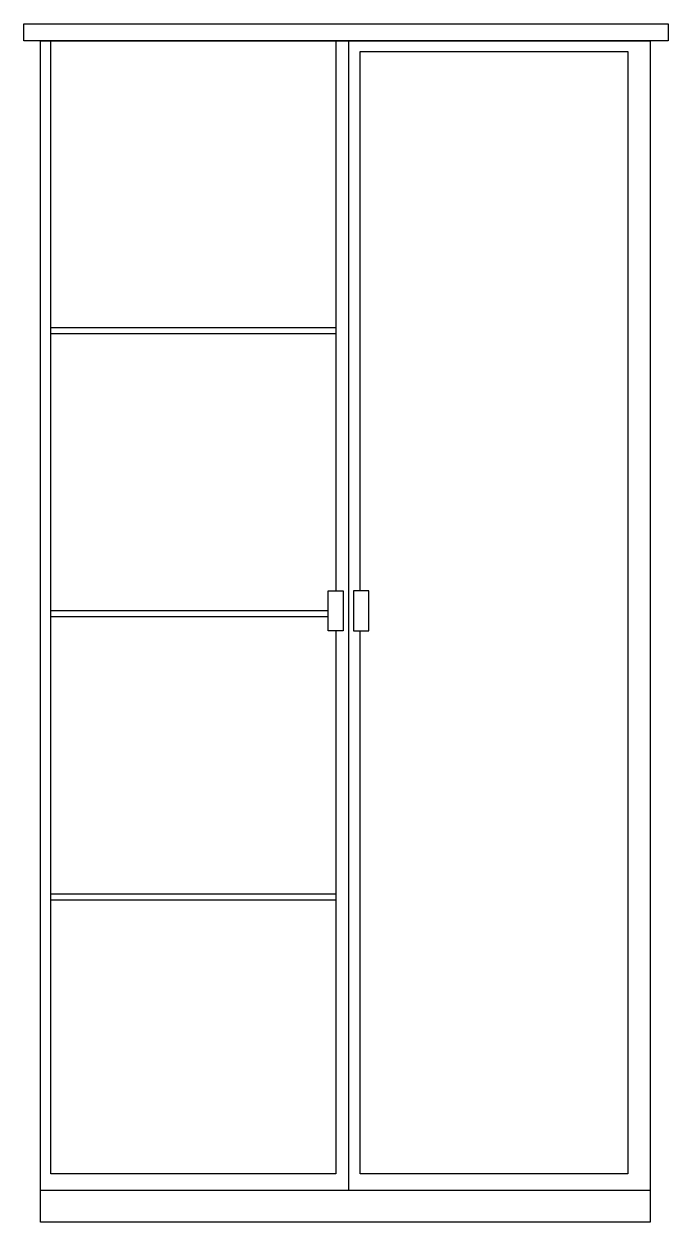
# Model space of a CAD drawing. Extents: x 4456 to 4583, y -3615 to -3379.
import ezdxf

# ---------------------------------------------------------------- set-up
doc = ezdxf.new("R2010")
doc.units = 0
doc.layers.get('0').update_dxf_attribs({"linetype": 'CONTINUOUS'})

# ---------------------------------------------------------------- blocks, each defined once
blk = doc.blocks.new('A$C695E6B20')
for p, q in [((-71.18, 263.37), (-71.18, 36.43)), ((-11.61, 36.43), (-132.01, 36.43))]:
    blk.add_line(p, q)
for points in [[(-135.26, 266.69), (-8.06, 266.69), (-8.06, 263.37), (-135.26, 263.37)], [(-132.01, 263.37), (-11.61, 263.37), (-11.61, 30.22), (-132.01, 30.22)], [(-75.19, 154.84), (-72.19, 154.84), (-72.19, 146.9), (-75.19, 146.9)], [(-67.17, 154.84), (-70.17, 154.84), (-70.17, 146.9), (-67.17, 146.9)]]:
    blk.add_lwpolyline(points, close=True)
for points in [[(-73.65, 146.9), (-73.65, 39.76), (-129.93, 39.76), (-129.93, 263.37), (-73.65, 263.37), (-73.65, 154.84)], [(-68.86, 154.84), (-68.86, 261.26), (-15.99, 261.26), (-15.99, 39.76), (-68.86, 39.76), (-68.86, 146.9)], [(-129.93, 206.77), (-73.65, 206.77)], [(-73.65, 205.52), (-129.93, 205.52)], [(-129.93, 150.9), (-75.19, 150.9)], [(-75.19, 149.65), (-129.93, 149.65)], [(-129.93, 95.03), (-73.65, 95.03)], [(-73.65, 93.78), (-129.93, 93.78)]]:
    blk.add_lwpolyline(points)

msp = doc.modelspace()

# ---------------------------------------------------------------- block references
msp.add_blockref('A$C695E6B20', (4590.87, -3645.61))

doc.saveas('drawing.dxf')
